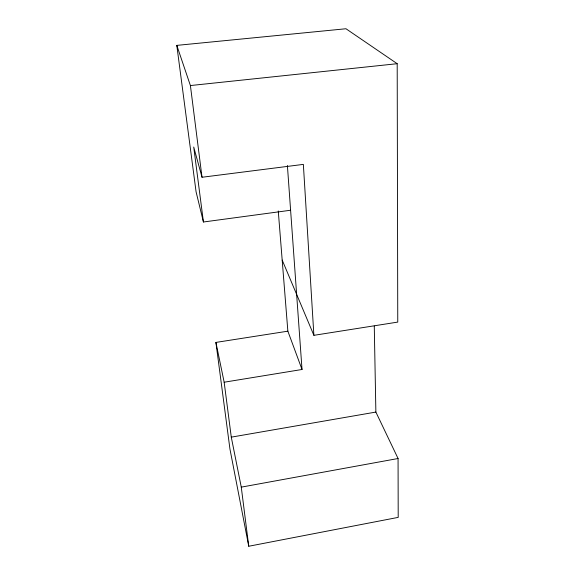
<?xml version="1.0" encoding="UTF-8"?>
<svg xmlns="http://www.w3.org/2000/svg" width="575" height="575" viewBox="0 0 575 575"><rect width="100%" height="100%" fill="white"/><g stroke="black" fill="none" stroke-linecap="round" stroke-linejoin="round"><path stroke-width="0.86" d="M215.912 342.42L224.164 382.217L302.026 369.488L287.859 331.178L215.912 342.42L229.935 448.967L248.752 546.25L398.202 517.378L398.065 458.512L375.878 412.074L374.268 326.054M248.752 546.25L241.27 487.133L398.065 458.512M241.27 487.133L231.279 437.144L375.878 412.074M282.188 260.087L313.893 335.326L397.763 322.093L397.196 63.703L345.97 28.75L176.798 45.382L196.082 191.82L203.428 222L290.605 210.242M203.428 222L193.725 147.042L202.019 177.258L303.356 164.385L313.893 335.326M176.798 45.382L190.404 85.553L397.196 63.703M224.164 382.217L231.279 437.144M190.404 85.553L202.019 177.258M278.264 210.96L287.859 331.178M287.392 165.463L302.026 369.488"/></g></svg>
